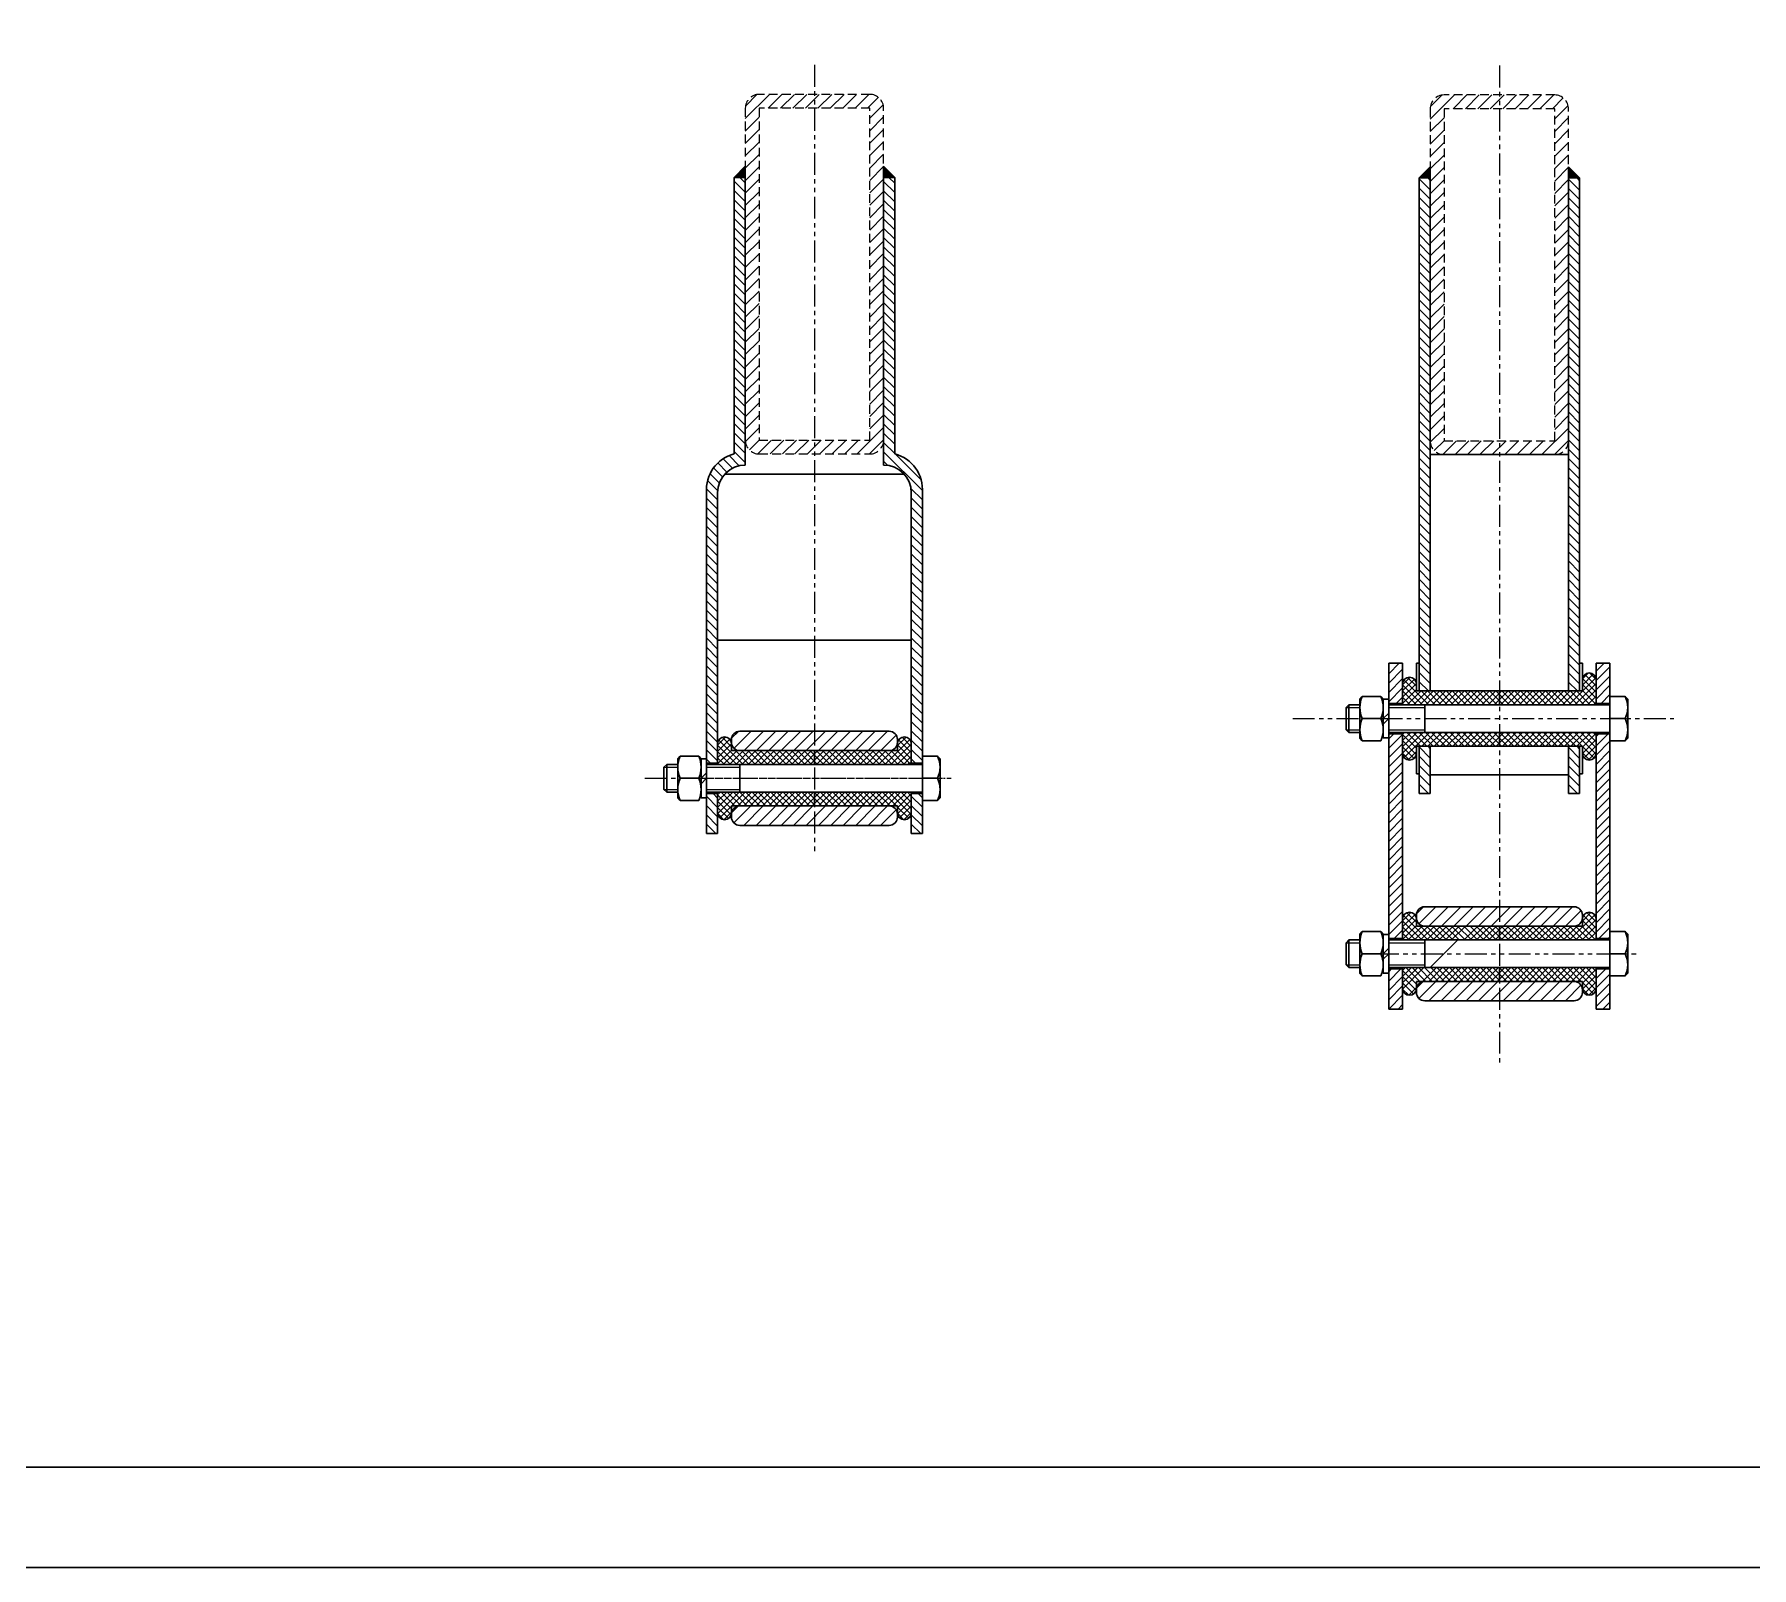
# Model space of a CAD drawing. Header units: millimetres. Extents: x -4667 to 8941, y -1665 to 5310.
# Drawn here: x 1874 to 2495, y 155 to 709 of the extents above; entities that cross this region are included whole.
import ezdxf

# ---------------------------------------------------------------- set-up
doc = ezdxf.new("R2010")
doc.units = ezdxf.units.MM
doc.linetypes.add('DASHED2', pattern=[9.524999999999999, 6.35, -3.175])
doc.linetypes.add('PHANTOM2', pattern=[31.750000000000004, 15.875, -3.175, 3.175, -3.175, 3.175, -3.175])
for name, color, linetype in [('双点划线、', 3, 'PHANTOM2'), ('细实线', 3, 'CONTINUOUS'), ('虚线', 4, 'DASHED2')]:
    doc.layers.add(name, color=color, linetype=linetype)
doc.layers.add('粗实线', color=2, linetype='CONTINUOUS', lineweight=30)
pattern_1 = [(135, (2181.225144226902, 419.9589824204858), (-1.683798022700466, -1.683798022700466), [])]

msp = doc.modelspace()

# ---------------------------------------------------------------- hatches: boundary and pattern name
at = {"layer": '粗实线', "ltscale": 0.5}
for points in [[(2127.225149775973, 657.2188763631414), (2131.225149775973, 657.2188763631414), (2131.225149775973, 661.2188763631414)], [(2127.225149775973, 657.2188763631414), (2131.225149775973, 657.2188763631414), (2131.225149775973, 661.2188763631414)], [(2181.225138677832, 661.2188763631415), (2181.225138677832, 657.2188763631414), (2185.225138677832, 657.2188763631414)], [(2374.828172408726, 656.9899326031059), (2378.828172408726, 656.9899326031059), (2378.828172408726, 660.9899326031059)], [(2428.828172408725, 660.989932603106), (2428.828172408725, 656.9899326031059), (2432.828172408725, 656.9899326031059)]]:
    msp.add_hatch(color=256, dxfattribs=at).paths.add_polyline_path(points)
at = {"layer": '细实线', "ltscale": 0.5}
h = msp.add_hatch(dxfattribs=at)
h.set_pattern_fill('ANSI31', color=256, scale=0.75, angle=90, style=0)
h.set_pattern_definition(pattern_1)
h.paths.add_polyline_path([(2117.225144226903, 543.2188797568396, -0.3677275726219913), (2127.225144226903, 557.2188797568405), (2127.225144226903, 657.2188708140706), (2127.225149775973, 657.2188763631414), (2131.225144226903, 657.2188763631412), (2131.225144226903, 553.21887975684, 0.4142135623730951), (2121.225144226903, 543.21887975684), (2121.225144226903, 445.4589824204858), (2117.225144226903, 445.4589824204858)])
h.paths.add_polyline_path([(2117.225144226903, 428.9589824204857), (2117.225144226903, 434.4589824204858), (2121.225144226903, 434.4589824204858), (2121.225144226903, 427.4589824204858), (2121.225144226903, 419.9589824204858), (2117.225144226903, 419.9589824204858)])
h = msp.add_hatch(dxfattribs=at)
h.set_pattern_fill('ANSI31', color=256, scale=0.75, angle=90, style=0)
h.set_pattern_definition(pattern_1)
h.paths.add_polyline_path([(2195.225144226903, 543.2188797568396, 0.3677275726219913), (2185.225144226903, 557.2188797568405), (2185.225144226903, 657.2188708140706), (2185.225138677832, 657.2188763631414), (2181.225144226903, 657.2188763631412), (2181.225144226902, 553.21887975684, -0.4142135623730951), (2191.225144226902, 543.21887975684), (2191.225144226903, 445.4589824204858), (2195.225144226903, 445.4589824204858)])
h.paths.add_polyline_path([(2195.225144226903, 428.9589824204857), (2195.225144226903, 434.4589824204858), (2191.225144226903, 434.4589824204858), (2191.225144226902, 427.4589824204858), (2191.225144226903, 419.9589824204858), (2195.225144226903, 419.9589824204858)])
h = msp.add_hatch(dxfattribs=at)
h.set_pattern_fill('ANSI31', color=256, scale=0.75, angle=90, style=0)
h.set_pattern_definition([(135, (2374.828172408725, 434.4508974737519), (-1.683798022700466, -1.683798022700466), [])])
h.paths.add_polyline_path([(2378.828172408724, 557.9899326031057), (2378.828172408725, 656.9899326031059), (2374.828172408725, 656.9899326031059), (2374.828172408725, 481.5346078170706), (2374.828172408725, 471.5346078170705), (2378.828172408724, 471.5346078170704)])
h.paths.add_polyline_path([(2428.828172408726, 471.5346078170705), (2432.828172408724, 471.5346078170705), (2432.828172408725, 481.5346078170706), (2432.828172408725, 656.9899326031059), (2428.828172408725, 656.9899326031059), (2428.828172408725, 557.9899326031059)])
h.paths.add_polyline_path([(2428.828172408724, 434.4508974737519), (2432.828172408725, 434.4508974737518), (2432.828172408725, 441.5346078170705), (2432.828172408725, 451.5346078170705), (2428.828172408725, 451.5346078170705)])
h.paths.add_polyline_path([(2378.828172408725, 451.5346078170706), (2374.828172408726, 451.5346078170706), (2374.828172408725, 441.5346078170705), (2374.828172408725, 434.4508974737519), (2378.828172408725, 434.4508974737519)])
h = msp.add_hatch(dxfattribs=at)
h.set_pattern_fill('ANSI31', color=256, scale=0.75, style=0)
h.set_pattern_definition([(45, (2363.828172408725, 356.5346078170705), (-1.683798022700466, 1.683798022700466), [])])
h.paths.add_polyline_path([(2443.828172408724, 456.0346078170705), (2438.828172408724, 456.0346078170705), (2438.828172408724, 449.0346078170705), (2438.828172408724, 382.0346078170705), (2443.828172408725, 382.0346078170705)])
h.paths.add_polyline_path([(2368.828172408725, 456.0346078170705), (2363.828172408726, 456.0346078170705), (2363.828172408725, 382.0346078170705), (2368.828172408725, 382.0346078170705)])
h.paths.add_polyline_path([(2368.828172408725, 371.0346078170705), (2363.828172408725, 371.0346078170705), (2363.828172408725, 356.5346078170705), (2368.828172408725, 356.5346078170705)])
h.paths.add_polyline_path([(2443.828172408725, 371.0346078170705), (2438.828172408724, 371.0346078170705), (2438.828172408724, 364.0346078170705), (2438.828172408724, 356.5346078170705), (2443.828172408725, 356.5346078170705)])
h.paths.add_polyline_path([(2443.828172408724, 481.5346078170705), (2438.828172408724, 481.5346078170705), (2438.828172408724, 467.0346078170705), (2443.828172408725, 467.0346078170705)])
h.paths.add_polyline_path([(2368.828172408725, 481.5346078170705), (2363.828172408725, 481.5346078170705), (2363.828172408725, 467.0346078170705), (2368.828172408725, 467.0346078170705)])
h = msp.add_hatch(dxfattribs=at)
h.set_pattern_fill('ANSI37', color=256, scale=0.5, angle=90, style=0)
h.set_pattern_definition([(135, (2368.828172408725, 361.5346078170701), (-1.122532015133644, -1.122532015133644), []), (225, (2368.828172408725, 361.5346078170701), (1.122532015133644, -1.122532015133644), [])])
h.paths.add_polyline_path([(2438.828172408724, 474.0346078170705), (2438.828172408724, 475.53460781707, 0.414213562373115), (2436.328172408724, 478.0346078170702, 0.4142135623730418), (2433.828172408724, 475.5346078170702), (2433.828172408724, 474.5346078170705), (2433.828172408724, 471.5346078170706), (2403.828172408725, 471.5346078170705), (2403.828172408725, 466.5346078170705), (2438.828172408725, 466.5346078170706)])
h.paths.add_polyline_path([(2438.828172408724, 456.5346078170705), (2403.828172408725, 456.5346078170705), (2403.828172408725, 451.5346078170705), (2433.828172408725, 451.5346078170705), (2433.828172408724, 449.0346078170704, 0.4142135623730951), (2436.328172408724, 446.5346078170704, 0.4142135623730751), (2438.828172408724, 449.0346078170703)])
h.paths.add_polyline_path([(2403.828172408724, 456.5346078170705), (2368.828172408725, 456.5346078170705), (2368.828172408725, 449.0346078170705, 0.4142135623731483), (2371.328172408726, 446.5346078170705, 0.4142135623730817), (2373.828172408726, 449.0346078170704), (2373.828172408725, 451.5346078170705), (2403.828172408725, 451.5346078170705)])
h.paths.add_polyline_path([(2403.828172408725, 471.5346078170705), (2373.828172408725, 471.5346078170705), (2373.828172408726, 474.0346078170707, 0.4142135623730951), (2371.328172408726, 476.5346078170707, 0.4142135623731483), (2368.828172408725, 474.0346078170707), (2368.828172408725, 466.5346078170705), (2403.828172408725, 466.5346078170705)])
h.paths.add_polyline_path([(2403.828172408725, 386.5346078170705), (2373.828172408725, 386.5346078170705), (2373.828172408726, 389.0346078170707, 0.4142135623730951), (2371.328172408726, 391.5346078170707, 0.4142135623731483), (2368.828172408725, 389.0346078170707), (2368.828172408725, 381.5346078170705), (2403.828172408725, 381.5346078170705)])
h.paths.add_polyline_path([(2438.828172408724, 389.0346078170705, 0.4142135623730951), (2436.328172408724, 391.5346078170705, 0.4142135623730817), (2433.828172408724, 389.0346078170707), (2433.828172408725, 386.5346078170705), (2403.828172408725, 386.5346078170705), (2403.828172408725, 381.5346078170705), (2438.828172408724, 381.5346078170705)])
h.paths.add_polyline_path([(2438.828172408724, 371.5346078170705), (2403.828172408725, 371.5346078170705), (2403.828172408725, 366.5346078170706), (2433.828172408724, 366.5346078170705), (2433.828172408724, 364.0346078170704, 0.4142135623730951), (2436.328172408724, 361.5346078170704, 0.4142135623730751), (2438.828172408724, 364.0346078170703)])
h.paths.add_polyline_path([(2403.828172408725, 371.5346078170705), (2368.828172408725, 371.5346078170705), (2368.828172408725, 364.0346078170705, 0.4142135623731483), (2371.328172408726, 361.5346078170705, 0.4142135623730817), (2373.828172408726, 364.0346078170704), (2373.828172408725, 366.5346078170707), (2403.828172408725, 366.5346078170707)])
h = msp.add_hatch(dxfattribs=at)
h.set_pattern_fill('ANSI37', color=256, scale=0.5, angle=90, style=0)
h.set_pattern_definition([(135, (2121.225144226903, 424.9589824204857), (-1.122532015133644, -1.122532015133644), []), (225, (2121.225144226903, 424.9589824204857), (1.122532015133644, -1.122532015133644), [])])
h.paths.add_polyline_path([(2156.225144226903, 449.9589824204858), (2156.225144226903, 444.9589824204858), (2191.225144226902, 444.9589824204858), (2191.225144226902, 452.4589824204858, 0.4142135623730951), (2188.725144226902, 454.9589824204858, 0.4142135623730817), (2186.225144226902, 452.4589824204859), (2186.225144226902, 449.9589824204858)])
h.paths.add_polyline_path([(2126.225144226903, 449.9589824204858), (2126.225144226903, 452.4589824204859, 0.4142135623730951), (2123.725144226903, 454.9589824204859, 0.4142135623731483), (2121.225144226903, 452.4589824204859), (2121.225144226903, 444.9589824204858), (2156.225144226903, 444.9589824204858), (2156.225144226903, 449.9589824204858)])
h.paths.add_polyline_path([(2121.225144226903, 434.9589824204858), (2121.225144226903, 427.4589824204858, 0.4142135623730951), (2123.725144226903, 424.9589824204858, 0.4142135623730817), (2126.225144226903, 427.4589824204857), (2126.225144226903, 429.9589824204858), (2156.225144226903, 429.9589824204858), (2156.225144226903, 434.9589824204858)])
h.paths.add_polyline_path([(2156.225144226903, 434.9589824204858), (2156.225144226903, 429.9589824204858), (2186.225144226903, 429.9589824204858), (2186.225144226902, 427.4589824204857, 0.4142135623730951), (2188.725144226902, 424.9589824204857, 0.4142135623730618), (2191.225144226902, 427.4589824204854), (2191.225144226903, 434.9589824204858)])
h = msp.add_hatch(dxfattribs=at)
h.set_pattern_fill('ANSI31', color=256, style=0)
h.set_pattern_definition([(45, (2126.225144226903, 422.9589824204858), (-2.245064030267288, 2.245064030267288), [])])
h.paths.add_polyline_path([(2156.225144226903, 449.9589824204858), (2156.225144226903, 456.9589824204858), (2129.225144226903, 456.9589824204857, 0.4142135623730951), (2126.225144226903, 453.9589824204857), (2126.225144226903, 452.9589824204858, 0.4142135623730951), (2129.225144226903, 449.9589824204858)])
h.paths.add_polyline_path([(2183.225144226903, 449.9589824204858, 0.4142135623730061), (2186.225144226903, 452.9589824204858), (2186.225144226903, 453.9589824204855, 0.4142135623730284), (2183.225144226903, 456.9589824204858), (2156.225144226903, 456.9589824204857), (2156.225144226903, 449.9589824204857)])
h.paths.add_polyline_path([(2156.225144226903, 429.958982420486), (2156.225144226903, 422.9589824204859), (2183.225144226903, 422.9589824204859, 0.4142135623731172), (2186.225144226903, 425.9589824204861), (2186.225144226903, 426.9589824204859, 0.414213562373084), (2183.225144226903, 429.9589824204858)])
h.paths.add_polyline_path([(2156.225144226903, 422.9589824204858), (2156.225144226903, 429.9589824204858), (2129.225144226903, 429.9589824204859, 0.4142135623730951), (2126.225144226903, 426.9589824204859), (2126.225144226903, 425.9589824204861, 0.4142135623731173), (2129.225144226903, 422.9589824204859)])
h = msp.add_hatch(dxfattribs=at)
h.set_pattern_fill('ANSI31', color=256, style=0)
h.set_pattern_definition([(45, (2373.828172408725, 359.5346078170707), (-2.245064030267288, 2.245064030267288), [])])
h.paths.add_polyline_path([(2403.828172408724, 393.5346078170704), (2376.828172408725, 393.5346078170704, 0.4142135623731042), (2373.828172408725, 390.5346078170703), (2373.828172408725, 389.5346078170705, 0.4142135623730951), (2376.828172408725, 386.5346078170705), (2403.828172408724, 386.5346078170704)])
h.paths.add_polyline_path([(2433.828172408724, 389.5346078170705), (2433.828172408724, 390.5346078170703, 0.4142135623730264), (2430.828172408725, 393.5346078170705), (2403.828172408725, 393.5346078170707), (2403.828172408725, 386.5346078170705), (2430.828172408725, 386.5346078170705, 0.4142135623730083)])
h.paths.add_polyline_path([(2433.828172408725, 362.5346078170709), (2433.828172408724, 363.5346078170707, 0.4142135623730862), (2430.828172408724, 366.5346078170705), (2403.828172408724, 366.5346078170705), (2403.828172408724, 359.5346078170708), (2430.828172408725, 359.5346078170707, 0.414213562373114)])
h.paths.add_polyline_path([(2403.828172408723, 366.5346078170707), (2376.828172408725, 366.5346078170707, 0.4142135623730862), (2373.828172408725, 363.5346078170708), (2373.828172408725, 362.5346078170709, 0.4142135623731145), (2376.828172408725, 359.5346078170707), (2403.828172408725, 359.5346078170708)])
at = {"layer": '虚线', "ltscale": 0.5}
h = msp.add_hatch(dxfattribs=at)
h.set_pattern_fill('ANSI31', color=256, style=0)
h.set_pattern_definition([(45, (2131.225144226903, 557.2188797568404), (-2.245064030267288, 2.245064030267288), [])])
h.paths.add_polyline_path([(2176.225144226903, 562.2188797568402), (2156.225144226903, 562.2188797568402), (2156.225144226903, 557.2188797568404), (2176.225144226903, 557.2188797568405, 0.4142135623730685), (2181.225144226902, 562.2188797568405), (2181.225144226903, 657.2188797568404), (2181.225144226903, 682.2188797568404, 0.4142135623730951), (2176.225144226903, 687.2188797568404), (2156.225144226903, 687.2188797568404), (2156.225144226902, 682.2188797568402), (2176.225144226903, 682.2188797568405)])
h.paths.add_polyline_path([(2136.225144226903, 682.2188797568404), (2156.225144226903, 682.2188797568404), (2156.225144226903, 687.2188797568404), (2136.225144226903, 687.2188797568404, 0.4142135623730951), (2131.225144226903, 682.2188797568404), (2131.225144226903, 562.2188797568402, 0.4142135623731017), (2136.225144226903, 557.2188797568401), (2156.225144226903, 557.2188797568404), (2156.225144226902, 562.2188797568402), (2136.225144226902, 562.2188797568404)])
h = msp.add_hatch(dxfattribs=at)
h.set_pattern_fill('ANSI31', color=256, style=0)
h.set_pattern_definition([(45, (2378.828172408725, 556.9899326031057), (-2.245064030267288, 2.245064030267288), [])])
h.paths.add_polyline_path([(2423.828172408725, 561.9899326031058), (2403.828172408725, 561.9899326031058), (2403.828172408725, 556.9899326031057), (2423.828172408725, 556.9899326031059, 0.4142135623731218), (2428.828172408725, 561.9899326031059), (2428.828172408725, 656.9899326031059), (2428.828172408725, 681.9899326031059, 0.4142135623730951), (2423.828172408725, 686.9899326031059), (2403.828172408725, 686.9899326031058), (2403.828172408725, 681.9899326031059), (2423.828172408725, 681.9899326031059)])
h.paths.add_polyline_path([(2383.828172408725, 681.9899326031059), (2403.828172408725, 681.9899326031059), (2403.828172408725, 686.9899326031058), (2383.828172408725, 686.9899326031059, 0.4142135623730951), (2378.828172408725, 681.9899326031059), (2378.828172408725, 561.9899326031058, 0.4142135623731017), (2383.828172408725, 556.9899326031057), (2403.828172408725, 556.9899326031058), (2403.828172408725, 561.9899326031058), (2383.828172408725, 561.9899326031058)])

# ---------------------------------------------------------------- linework, layer by layer
at = {"layer": '双点划线、', "ltscale": 0.5}
for p, q in [((2156.225144226903, 697.8431772423967), (2156.225144226903, 413.677578741559)), ((2403.828172408725, 697.6142300886622), (2403.828172408725, 337.247997592639)), ((2329.109296715291, 461.5346078170705), (2466.909467726055, 461.5346078170705)), ((2094.918767910101, 439.9589824204858), (2203.49219686029, 439.9589824204858)), ((2111.980061055378, 439.9589824204858), (2207.124966523008, 439.9589824204858)), ((2359.5830892372, 376.5346078170705), (2454.72799470483, 376.5346078170705))]:
    msp.add_line(p, q, dxfattribs=at)
at = {"layer": '粗实线', "ltscale": 0.5}
for p, q in [((2131.225149775973, 661.2188763631414), (2127.225149775973, 657.2188763631414)), ((2131.225149775973, 661.2188763631414), (2127.225149775973, 657.2188763631414)), ((2131.225149775973, 657.2188763631414), (2131.225149775973, 661.2188763631414)), ((2131.225149775973, 657.2188763631414), (2131.225149775973, 661.2188763631414)), ((2181.225138677832, 657.2188763631414), (2181.225138677832, 661.2188763631414)), ((2181.225138677832, 661.2188763631414), (2185.225138677832, 657.2188763631414)), ((2378.828172408726, 660.9899326031059), (2374.828172408726, 656.9899326031059)), ((2378.828172408726, 656.9899326031059), (2378.828172408726, 660.9899326031059)), ((2428.828172408725, 656.9899326031059), (2428.828172408725, 660.9899326031059)), ((2428.828172408725, 660.9899326031059), (2432.828172408725, 656.9899326031059)), ((2127.225144226903, 657.2188797568404), (2131.225144226903, 657.2188797568404)), ((2127.225144226903, 657.2188797568404), (2127.225144226903, 557.2188797568405)), ((2127.225144226903, 657.2188797568404), (2131.225144226903, 657.2188797568404)), ((2127.225144226903, 657.2188797568404), (2127.225144226903, 557.2188797568405)), ((2127.225149775973, 657.2188763631414), (2131.225149775973, 657.2188763631414)), ((2127.225149775973, 657.2188763631414), (2131.225149775973, 657.2188763631414)), ((2131.225144226903, 657.2188797568404), (2131.225144226903, 553.21887975684)), ((2131.225144226903, 657.2188797568404), (2131.225144226903, 553.21887975684)), ((2185.225138677832, 657.2188763631414), (2181.225138677832, 657.2188763631414)), ((2185.225144226903, 657.2188797568404), (2181.225144226903, 657.2188797568404)), ((2181.225144226903, 657.2188797568404), (2181.225144226902, 553.21887975684)), ((2185.225144226903, 657.2188797568404), (2185.225144226903, 557.2188797568405)), ((2374.828172408725, 656.9899326031059), (2374.828172408725, 481.5346078170706)), ((2374.828172408725, 656.9899326031059), (2378.828172408725, 656.9899326031059)), ((2374.828172408726, 656.9899326031059), (2378.828172408726, 656.9899326031059)), ((2378.828172408725, 656.9899326031059), (2378.828172408724, 557.9899326031057)), ((2432.828172408725, 656.9899326031059), (2428.828172408725, 656.9899326031059)), ((2428.828172408725, 656.9899326031059), (2428.828172408725, 557.9899326031059)), ((2432.828172408725, 656.9899326031059), (2432.828172408725, 481.5346078170706)), ((2378.828172408724, 557.9899326031057), (2378.828172408725, 471.5346078170705)), ((2378.828172408724, 556.9899326031058), (2428.828172408725, 556.9899326031058)), ((2428.828172408725, 557.9899326031059), (2428.828172408725, 471.5346078170705)), ((2123.837924446531, 549.9589824204858), (2188.612364007274, 549.9589824204858)), ((2117.225144226903, 543.2188797568396), (2117.225144226903, 450.9589824204859)), ((2117.225144226903, 543.2188797568396), (2117.225144226903, 428.9589824204857)), ((2121.225144226903, 444.9589824204858), (2121.225144226903, 543.21887975684)), ((2121.225144226903, 444.9589824204858), (2121.225144226903, 543.21887975684)), ((2191.225144226903, 444.9589824204858), (2191.225144226902, 543.21887975684)), ((2195.225144226903, 543.2188797568396), (2195.225144226903, 428.9589824204857)), ((2121.225144226903, 489.9589824204858), (2191.225144226903, 489.9589824204858)), ((2368.828172408725, 481.5346078170705), (2363.828172408725, 481.5346078170705)), ((2363.828172408725, 481.5346078170705), (2363.828172408725, 356.5346078170705)), ((2368.828172408725, 466.5346078170705), (2368.828172408725, 481.5346078170705)), ((2373.828172408725, 481.5346078170705), (2373.828172408725, 481.5346078170707)), ((2373.828172408725, 481.5346078170705), (2373.828172408725, 471.5346078170705)), ((2373.828172408725, 481.5346078170705), (2374.828172408725, 481.5346078170706)), ((2374.828172408725, 481.5346078170706), (2374.828172408725, 471.5346078170706)), ((2432.828172408725, 481.5346078170706), (2432.828172408724, 471.5346078170706)), ((2433.828172408725, 481.5346078170705), (2432.828172408725, 481.5346078170706)), ((2433.828172408725, 481.5346078170705), (2433.828172408724, 481.5346078170707)), ((2433.828172408725, 481.5346078170705), (2433.828172408724, 471.5346078170705)), ((2438.828172408724, 481.5346078170705), (2443.828172408724, 481.5346078170705)), ((2438.828172408724, 466.5346078170705), (2438.828172408724, 481.5346078170705)), ((2443.828172408724, 481.5346078170705), (2443.828172408724, 356.5346078170705)), ((2371.328172408726, 476.5346078170707), (2371.328172408726, 476.5346078170705)), ((2373.828172408725, 475.5346078170703), (2373.828172408725, 474.5346078170705)), ((2373.828172408725, 471.5346078170705), (2373.828172408726, 474.0346078170707)), ((2433.828172408725, 475.5346078170699), (2433.828172408724, 478.03460781707)), ((2433.828172408725, 475.5346078170704), (2433.828172408725, 474.5346078170702)), ((2433.828172408724, 475.5346078170703), (2433.828172408724, 474.5346078170705)), ((2436.328172408724, 476.5346078170707), (2436.328172408724, 476.5346078170705)), ((2438.828172408724, 474.0346078170705), (2438.828172408724, 466.5346078170705)), ((2354.228172408725, 469.5346078170705), (2353.428172408725, 468.6140059277659)), ((2353.428172408725, 454.4552097063747), (2353.428172408725, 468.6140059277668)), ((2361.028172408725, 469.5346078170705), (2354.228172408725, 469.5346078170705)), ((2361.028172408725, 469.5346078170705), (2361.828172408725, 468.6140059277659)), ((2361.828172408725, 454.5346078170705), (2361.828172408725, 468.6140059277668)), ((2361.828172408725, 455.5346078170705), (2361.828172408725, 467.5346078170705)), ((2363.828172408725, 467.0346078170705), (2368.828172408725, 467.0346078170705)), ((2443.828172408724, 466.5346078170705), (2363.828172408725, 466.5346078170705)), ((2433.828172408725, 471.5346078170705), (2373.828172408725, 471.5346078170705)), ((2403.828172408725, 471.5346078170705), (2403.828172408725, 466.5346078170705)), ((2443.828172408724, 467.0346078170705), (2438.828172408724, 467.0346078170705)), ((2354.228172408725, 461.5346078170705), (2361.028172408725, 461.5346078170705)), ((2361.828172408725, 461.5346078170705), (2363.828172408725, 463.534607817071)), ((2361.828172408725, 459.5346078170705), (2363.828172408725, 461.5346078170705)), ((2123.725144226903, 454.9589824204859), (2123.725144226903, 454.9589824204858)), ((2126.225144226903, 453.9589824204855), (2126.225144226903, 452.9589824204858)), ((2129.225144226903, 456.9589824204857), (2183.225144226903, 456.9589824204858)), ((2186.225144226903, 453.9589824204857), (2186.225144226903, 452.9589824204854)), ((2186.225144226903, 453.9589824204855), (2186.225144226903, 452.9589824204858)), ((2188.725144226902, 454.9589824204859), (2188.725144226902, 454.9589824204858)), ((2354.228172408725, 453.534607817071), (2353.428172408725, 454.4552097063756)), ((2361.028172408725, 453.5346078170705), (2354.228172408725, 453.5346078170705)), ((2443.828172408724, 456.5346078170705), (2363.828172408725, 456.5346078170705)), ((2363.828172408725, 456.0346078170705), (2368.828172408725, 456.0346078170705)), ((2368.828172408725, 381.5346078170705), (2368.828172408725, 456.5346078170705)), ((2403.828172408725, 456.5346078170705), (2403.828172408725, 451.5346078170705)), ((2438.828172408724, 381.5346078170705), (2438.828172408724, 456.5346078170705)), ((2438.828172408724, 449.0346078170705), (2438.828172408724, 456.5346078170705)), ((2443.828172408724, 456.0346078170705), (2438.828172408724, 456.0346078170705)), ((2107.625144226903, 447.9589824204858), (2106.825144226903, 447.0383805311811)), ((2106.825144226903, 432.8795843097899), (2106.825144226903, 447.038380531182)), ((2114.425144226903, 447.9589824204858), (2107.625144226903, 447.9589824204858)), ((2114.425144226903, 447.9589824204858), (2115.225144226903, 447.0383805311811)), ((2115.225144226903, 432.9589824204858), (2115.225144226903, 447.038380531182)), ((2121.225144226903, 452.4589824204858), (2121.225144226903, 444.9589824204858)), ((2126.225144226903, 449.9589824204858), (2126.225144226903, 452.4589824204859)), ((2186.225144226903, 449.9589824204858), (2126.225144226903, 449.9589824204858)), ((2156.225144226903, 449.9589824204858), (2156.225144226903, 444.9589824204858)), ((2186.225144226903, 449.9589824204858), (2186.225144226902, 452.4589824204859)), ((2373.828172408725, 451.5346078170705), (2373.828172408725, 441.5346078170705)), ((2373.828172408725, 451.5346078170705), (2433.828172408725, 451.5346078170705)), ((2373.828172408725, 451.5346078170705), (2373.828172408726, 449.0346078170704)), ((2373.828172408725, 448.5346078170708), (2373.828172408725, 447.5346078170709)), ((2374.828172408725, 451.5346078170705), (2374.828172408725, 441.5346078170705)), ((2378.828172408725, 451.5346078170707), (2378.828172408725, 434.4508974737519)), ((2428.828172408725, 451.5346078170705), (2428.828172408725, 434.4508974737519)), ((2432.828172408725, 451.5346078170705), (2432.828172408725, 441.5346078170705)), ((2433.828172408725, 451.5346078170705), (2433.828172408725, 449.0346078170704)), ((2433.828172408724, 451.5346078170705), (2433.828172408724, 449.0346078170704)), ((2433.828172408725, 449.0346078170704), (2433.828172408725, 441.5346078170705)), ((2115.225144226903, 433.9589824204858), (2115.225144226903, 445.9589824204858)), ((2115.225144226903, 439.9589824204858), (2117.225144226903, 441.9589824204862)), ((2117.225144226903, 445.4589824204858), (2121.225144226903, 445.4589824204858)), ((2195.225144226903, 444.9589824204858), (2117.225144226903, 444.9589824204858)), ((2195.225144226903, 445.4589824204858), (2190.150787308954, 445.4589824204858)), ((2373.828172408725, 441.5346078170705), (2373.828172408725, 441.5346078170705)), ((2373.828172408725, 441.5346078170705), (2374.828172408725, 441.5346078170705)), ((2374.828172408725, 441.5346078170705), (2374.828172408725, 434.4508974737519)), ((2428.828172408725, 441.2208974737518), (2378.828172408725, 441.2208974737518)), ((2432.828172408725, 441.5346078170705), (2432.828172408725, 434.4508974737519)), ((2432.828172408725, 441.5346078170705), (2433.828172408725, 441.5346078170705)), ((2433.828172408725, 441.5346078170705), (2433.828172408725, 441.5346078170705)), ((2107.625144226903, 439.9589824204858), (2114.425144226903, 439.9589824204858)), ((2115.225144226903, 437.9589824204858), (2117.225144226903, 439.9589824204858)), ((2195.225144226903, 434.9589824204858), (2117.225144226903, 434.9589824204858)), ((2121.225144226903, 419.9589824204858), (2121.225144226903, 434.9589824204858)), ((2156.225144226903, 434.9589824204858), (2156.225144226903, 429.9589824204858)), ((2191.225144226903, 419.9589824204858), (2191.225144226903, 434.9589824204858)), ((2191.225144226902, 427.4589824204858), (2191.225144226903, 434.9589824204858)), ((2107.625144226903, 431.9589824204862), (2106.825144226903, 432.8795843097909)), ((2114.425144226903, 431.9589824204858), (2107.625144226903, 431.9589824204858)), ((2117.225144226903, 434.4589824204858), (2121.225144226903, 434.4589824204858)), ((2117.225144226903, 428.9589824204857), (2117.225144226903, 419.9589824204858)), ((2126.225144226903, 429.9589824204859), (2186.225144226903, 429.9589824204858)), ((2126.225144226903, 429.9589824204858), (2126.225144226903, 427.4589824204857)), ((2186.225144226903, 429.9589824204858), (2186.225144226903, 427.4589824204857)), ((2186.225144226903, 429.9589824204858), (2186.225144226902, 427.4589824204857)), ((2195.225144226903, 434.4589824204858), (2191.225144226903, 434.4589824204858)), ((2195.225144226903, 428.9589824204857), (2195.225144226903, 419.9589824204858)), ((2374.828172408725, 434.4508974737519), (2378.828172408725, 434.4508974737519)), ((2432.828172408725, 434.4508974737519), (2428.828172408725, 434.4508974737519)), ((2126.225144226903, 426.958982420486), (2126.225144226903, 425.9589824204861)), ((2183.225144226903, 422.9589824204859), (2129.225144226903, 422.9589824204859)), ((2186.225144226903, 426.9589824204859), (2186.225144226903, 425.9589824204861)), ((2117.225144226903, 419.9589824204858), (2121.225144226903, 419.9589824204858)), ((2191.225144226903, 419.9589824204858), (2195.225144226903, 419.9589824204858)), ((2371.328172408726, 391.5346078170707), (2371.328172408726, 391.5346078170705)), ((2376.828172408725, 393.5346078170704), (2430.828172408725, 393.5346078170705)), ((2436.328172408724, 391.5346078170707), (2436.328172408724, 391.5346078170705)), ((2373.828172408725, 390.5346078170703), (2373.828172408725, 389.5346078170705)), ((2373.828172408725, 386.5346078170705), (2373.828172408726, 389.0346078170707)), ((2433.828172408725, 386.5346078170705), (2373.828172408725, 386.5346078170705)), ((2403.828172408725, 386.5346078170705), (2403.828172408725, 381.5346078170705)), ((2433.828172408725, 390.5346078170704), (2433.828172408725, 389.5346078170702)), ((2433.828172408724, 390.5346078170703), (2433.828172408724, 389.5346078170705)), ((2433.828172408724, 386.5346078170705), (2433.828172408724, 389.0346078170707)), ((2438.828172408724, 389.0346078170705), (2438.828172408724, 381.5346078170705)), ((2354.228172408725, 384.5346078170705), (2353.428172408725, 383.6140059277659)), ((2353.428172408725, 369.4552097063747), (2353.428172408725, 383.6140059277668)), ((2361.028172408725, 384.5346078170705), (2354.228172408725, 384.5346078170705)), ((2361.028172408725, 384.5346078170705), (2361.828172408725, 383.6140059277659)), ((2361.828172408725, 369.5346078170705), (2361.828172408725, 383.6140059277668)), ((2361.828172408725, 370.5346078170705), (2361.828172408725, 382.5346078170705)), ((2363.828172408725, 382.0346078170705), (2368.828172408725, 382.0346078170705)), ((2443.828172408724, 381.5346078170705), (2363.828172408725, 381.5346078170705)), ((2443.828172408724, 382.0346078170705), (2438.828172408724, 382.0346078170705)), ((2354.228172408725, 376.5346078170705), (2361.028172408725, 376.5346078170705)), ((2361.828172408725, 376.5346078170705), (2363.828172408725, 378.534607817071)), ((2361.828172408725, 374.5346078170705), (2363.828172408725, 376.5346078170705)), ((2354.228172408725, 368.534607817071), (2353.428172408725, 369.4552097063756)), ((2361.028172408725, 368.5346078170705), (2354.228172408725, 368.5346078170705)), ((2443.828172408724, 371.5346078170705), (2363.828172408725, 371.5346078170705)), ((2363.828172408725, 371.0346078170705), (2368.828172408725, 371.0346078170705)), ((2368.828172408725, 356.5346078170705), (2368.828172408725, 371.5346078170705)), ((2373.828172408725, 366.5346078170707), (2433.828172408725, 366.5346078170705)), ((2373.828172408725, 366.5346078170705), (2373.828172408726, 364.0346078170704)), ((2403.828172408725, 371.5346078170705), (2403.828172408725, 366.5346078170705)), ((2433.828172408725, 366.5346078170705), (2433.828172408725, 364.0346078170704)), ((2433.828172408724, 366.5346078170705), (2433.828172408724, 364.0346078170704)), ((2438.828172408724, 356.5346078170705), (2438.828172408724, 371.5346078170705)), ((2438.828172408724, 364.0346078170705), (2438.828172408724, 371.5346078170705)), ((2443.828172408724, 371.0346078170705), (2438.828172408724, 371.0346078170705)), ((2373.828172408725, 363.5346078170708), (2373.828172408725, 362.5346078170709)), ((2433.828172408724, 363.5346078170707), (2433.828172408725, 362.5346078170709)), ((2363.828172408725, 356.5346078170705), (2368.828172408725, 356.5346078170705)), ((2430.828172408725, 359.5346078170707), (2376.828172408725, 359.5346078170707)), ((2438.828172408724, 356.5346078170705), (2443.828172408724, 356.5346078170705))]:
    msp.add_line(p, q, dxfattribs=at)
at = {"layer": '粗实线'}
for p, q in [((2348.428172408725, 465.5346078170705), (2349.428172408725, 466.5346078170705)), ((2353.476360973039, 466.5346078170705), (2349.428172408725, 466.5346078170705)), ((2349.428172408725, 456.5346078170705), (2349.428172408725, 466.5346078170705)), ((2363.828172408725, 468.5346078170705), (2361.828172408725, 468.5346078170705)), ((2376.828172408725, 456.5346078170705), (2376.828172408725, 466.5346078170705)), ((2449.288172408724, 469.5346078170705), (2443.828172408725, 469.5346078170705)), ((2450.228172408725, 468.5946078170705), (2449.288172408724, 469.5346078170705)), ((2450.228172408725, 454.4746078170706), (2450.228172408725, 468.5946078170705)), ((2348.428172408725, 457.5346078170705), (2348.428172408725, 465.5346078170705)), ((2443.828172408724, 461.5346078170705), (2449.28448143205, 461.5346078170705)), ((2349.428172408725, 456.5346078170705), (2348.428172408725, 457.5346078170705)), ((2353.476360973039, 456.5346078170705), (2349.428172408725, 456.5346078170705)), ((2363.828172408725, 454.5346078170705), (2361.828172408725, 454.5346078170705)), ((2449.288172408724, 453.5346078170705), (2443.828172408725, 453.5346078170705)), ((2449.288172408724, 453.5346078170705), (2450.228172408725, 454.4746078170706)), ((2200.685144226903, 447.9589824204858), (2195.225144226903, 447.9589824204858)), ((2201.625144226903, 447.0189824204857), (2200.685144226903, 447.9589824204858)), ((2201.625144226903, 432.8989824204858), (2201.625144226903, 447.0189824204857)), ((2101.825144226903, 443.9589824204858), (2102.825144226903, 444.9589824204858)), ((2101.825144226903, 435.9589824204858), (2101.825144226903, 443.9589824204858)), ((2106.873332791218, 444.9589824204858), (2102.825144226903, 444.9589824204858)), ((2102.825144226903, 434.9589824204858), (2102.825144226903, 444.9589824204858)), ((2117.225144226903, 446.9589824204858), (2115.225144226903, 446.9589824204858)), ((2129.225144226903, 434.9589824204858), (2129.225144226903, 444.9589824204858)), ((2102.825144226903, 434.9589824204858), (2101.825144226903, 435.9589824204858)), ((2106.873332791218, 434.9589824204858), (2102.825144226903, 434.9589824204858)), ((2195.225144226903, 439.9589824204858), (2200.681453250229, 439.9589824204858)), ((2117.225144226903, 432.9589824204858), (2115.225144226903, 432.9589824204858)), ((2200.685144226903, 431.9589824204858), (2195.225144226903, 431.9589824204858)), ((2200.685144226903, 431.9589824204858), (2201.625144226903, 432.8989824204858)), ((2348.428172408725, 380.5346078170705), (2349.428172408725, 381.5346078170705)), ((2348.428172408725, 372.5346078170705), (2348.428172408725, 380.5346078170705)), ((2353.476360973039, 381.5346078170705), (2349.428172408725, 381.5346078170705)), ((2349.428172408725, 371.5346078170705), (2349.428172408725, 381.5346078170705)), ((2363.828172408725, 383.5346078170705), (2361.828172408725, 383.5346078170705)), ((2376.828172408725, 371.5346078170705), (2376.828172408725, 381.5346078170705)), ((2449.288172408724, 384.5346078170705), (2443.828172408725, 384.5346078170705)), ((2450.228172408725, 383.5946078170705), (2449.288172408724, 384.5346078170705)), ((2450.228172408725, 369.4746078170706), (2450.228172408725, 383.5946078170705)), ((2349.428172408725, 371.5346078170705), (2348.428172408725, 372.5346078170705)), ((2443.828172408724, 376.5346078170705), (2449.28448143205, 376.5346078170705)), ((2353.476360973039, 371.5346078170705), (2349.428172408725, 371.5346078170705)), ((2363.828172408725, 369.5346078170705), (2361.828172408725, 369.5346078170705)), ((2449.288172408724, 368.5346078170705), (2443.828172408725, 368.5346078170705)), ((2449.288172408724, 368.5346078170705), (2450.228172408725, 369.4746078170706))]:
    msp.add_line(p, q, dxfattribs=at)
at = {"layer": '粗实线', "ltscale": 0.5}
for points in [[(1696.477758624678, 1261.381156570696), (3716.440657733972, 1261.381156570696), (3716.440657733972, 154.6080771388979), (1696.477758624678, 154.6080771388979)], [(1746.222316560055, 1231.958096200407), (3654.346891802816, 1231.958096200407), (3654.346891802816, 190.8875901356078), (1746.222316560055, 190.8875901356078)]]:
    msp.add_lwpolyline(points, close=True, dxfattribs=at)
for centre, radius, start, end in [((2130.456013322701, 544.3396875455554), 13.27825693114185, 104.0825887659357, 184.8420556501086), ((2130.456013322701, 544.3396875455554), 13.27825693114185, 104.0825887659357, 184.8420556501086), ((2131.225144226903, 543.21887975684), 10, 90, 180), ((2131.225144226903, 543.21887975684), 10, 90, 180), ((2181.225144226902, 543.21887975684), 10, 0, 90), ((2181.994275131104, 544.3396875455554), 13.27825693114185, 355.1579443498936, 75.91741123406365), ((2371.328172408726, 474.0346078170705), 2.5, 90, 180), ((2371.328172408726, 474.0346078170707), 2.5, 0, 90), ((2436.328172408724, 475.5346078170703), 2.5, 90, 180), ((2436.328172408724, 475.5346078170702), 2.5, 0, 90), ((2363.828172408725, 465.5346078170705), 10.4, 157.3801350519683, 202.6198649480317), ((2351.428172408725, 465.5346078170705), 10.4, 337.3801350519684, 22.61986494803169), ((2363.828172408725, 457.5346078170705), 10.4, 157.3801350519683, 202.6198649480317), ((2351.428172408725, 457.5346078170705), 10.4, 337.3801350519684, 22.61986494803169), ((2123.725144226903, 452.4589824204858), 2.5, 90, 180), ((2123.725144226903, 452.4589824204859), 2.5, 0, 90), ((2129.225144226903, 453.9589824204857), 3, 90, 180), ((2183.225144226903, 453.9589824204858), 3, 0, 90), ((2188.725144226902, 452.4589824204859), 2.5, 90, 180), ((2188.725144226902, 452.4589824204858), 2.5, 0, 90), ((2117.225144226903, 443.9589824204858), 10.4, 157.3801350519656, 202.6198649480344), ((2104.825144226903, 443.9589824204858), 10.4, 337.3801350519656, 22.61986494803438), ((2129.225144226903, 452.9589824204858), 3, 180, 270), ((2183.225144226903, 452.9589824204858), 3, 270, 359.9999999999935), ((2371.328172408726, 449.0346078170705), 2.5, 180, 270), ((2371.328172408726, 449.0346078170704), 2.5, 270, 0), ((2436.328172408724, 449.0346078170704), 2.5, 180, 270), ((2436.328172408724, 449.0346078170705), 2.5, 270, 0), ((2117.225144226903, 435.9589824204858), 10.4, 157.3801350519656, 202.6198649480344), ((2104.825144226903, 435.9589824204858), 10.4, 337.3801350519656, 22.61986494803438), ((2129.225144226903, 426.9589824204859), 3, 90, 180), ((2183.225144226903, 426.9589824204858), 3, 0, 90), ((2123.725144226903, 427.4589824204858), 2.5, 180, 270), ((2123.725144226903, 427.4589824204857), 2.5, 270, 0), ((2129.225144226903, 425.9589824204859), 3, 179.9999999999935, 270), ((2183.225144226903, 425.9589824204859), 3, 270, 6.513775987637282e-12), ((2188.725144226902, 427.4589824204857), 2.5, 180, 270), ((2188.725144226902, 427.4589824204858), 2.5, 270, 0), ((2371.328172408726, 389.0346078170705), 2.5, 90, 180), ((2371.328172408726, 389.0346078170707), 2.5, 0, 90), ((2376.828172408725, 390.5346078170704), 3, 90, 180), ((2430.828172408725, 390.5346078170705), 3, 0, 90), ((2436.328172408724, 389.0346078170707), 2.5, 90, 180), ((2436.328172408724, 389.0346078170705), 2.5, 0, 90), ((2376.828172408725, 389.5346078170705), 3, 180, 270), ((2430.828172408725, 389.5346078170705), 3, 270, 359.9999999999935), ((2363.828172408725, 380.5346078170705), 10.4, 157.3801350519683, 202.6198649480317), ((2351.428172408725, 380.5346078170705), 10.4, 337.3801350519684, 22.61986494803169), ((2363.828172408725, 372.5346078170705), 10.4, 157.3801350519683, 202.6198649480317), ((2351.428172408725, 372.5346078170705), 10.4, 337.3801350519684, 22.61986494803169), ((2376.828172408725, 363.5346078170707), 3, 90, 180), ((2430.828172408724, 363.5346078170705), 3, 0, 90), ((2371.328172408726, 364.0346078170705), 2.5, 180, 270), ((2371.328172408726, 364.0346078170704), 2.5, 270, 0), ((2376.828172408725, 362.5346078170707), 3, 179.9999999999935, 270), ((2430.828172408725, 362.5346078170707), 3, 270, 6.513775987637282e-12), ((2436.328172408724, 364.0346078170704), 2.5, 180, 270), ((2436.328172408724, 364.0346078170705), 2.5, 270, 0)]:
    msp.add_arc(centre, radius, start, end, dxfattribs=at)
at = {"layer": '粗实线'}
for centre, start, end in [((2441.278975543999, 465.5346078170705), 333.4507133501505, 26.54928664984947), ((2441.278975543999, 457.5346078170705), 333.4507133501505, 26.54928664984947), ((2192.675947362177, 443.9589824204858), 333.4507133501486, 26.54928664985138), ((2192.675947362177, 435.9589824204858), 333.4507133501486, 26.54928664985138), ((2441.278975543999, 380.5346078170705), 333.4507133501505, 26.54928664984947), ((2441.278975543999, 372.5346078170705), 333.4507133501505, 26.54928664984947)]:
    msp.add_arc(centre, 8.949196864725995, start, end, dxfattribs=at)
at = {"layer": '细实线'}
for p, q in [((2348.428172408725, 465.5346078170705), (2353.428172408725, 465.5346078170705)), ((2363.828172408725, 465.5346078170705), (2376.828172408725, 465.5346078170705)), ((2348.428172408725, 457.5346078170705), (2353.428172408725, 457.5346078170705)), ((2363.828172408725, 457.5346078170705), (2376.828172408725, 457.5346078170705)), ((2101.825144226903, 443.9589824204858), (2106.825144226903, 443.9589824204858)), ((2117.225144226903, 443.9589824204858), (2129.225144226903, 443.9589824204858)), ((2101.825144226903, 435.9589824204858), (2106.825144226903, 435.9589824204858)), ((2117.225144226903, 435.9589824204858), (2129.225144226903, 435.9589824204858)), ((2348.428172408725, 380.5346078170705), (2353.428172408725, 380.5346078170705)), ((2363.828172408725, 380.5346078170705), (2376.828172408725, 380.5346078170705)), ((2348.428172408725, 372.5346078170705), (2353.428172408725, 372.5346078170705)), ((2363.828172408725, 372.5346078170705), (2376.828172408725, 372.5346078170705))]:
    msp.add_line(p, q, dxfattribs=at)
at = {"layer": '虚线', "ltscale": 0.5}
for p, q in [((2176.225144226903, 687.2188797568404), (2136.225144226903, 687.2188797568404)), ((2423.828172408725, 686.9899326031059), (2383.828172408725, 686.9899326031059)), ((2131.225144226903, 682.2188797568404), (2131.225144226903, 562.2188797568402)), ((2176.225144226903, 682.2188797568404), (2136.225144226903, 682.2188797568404)), ((2136.225144226903, 682.2188797568404), (2136.225144226903, 562.2188797568402)), ((2176.225144226903, 562.2188797568402), (2176.225144226903, 682.2188797568404)), ((2181.225144226903, 562.2188797568402), (2181.225144226903, 682.2188797568404)), ((2378.828172408725, 681.9899326031059), (2378.828172408725, 561.9899326031058)), ((2423.828172408725, 681.9899326031059), (2383.828172408725, 681.9899326031059)), ((2383.828172408725, 681.9899326031059), (2383.828172408725, 561.9899326031058)), ((2423.828172408725, 561.9899326031058), (2423.828172408725, 681.9899326031059)), ((2428.828172408725, 561.9899326031058), (2428.828172408725, 681.9899326031059)), ((2136.225144226903, 562.2188797568402), (2176.225144226903, 562.2188797568402)), ((2383.828172408725, 561.9899326031058), (2423.828172408725, 561.9899326031058)), ((2136.225144226903, 557.2188797568402), (2176.225144226903, 557.2188797568402)), ((2383.828172408725, 556.9899326031058), (2423.828172408725, 556.9899326031058))]:
    msp.add_line(p, q, dxfattribs=at)
for centre, start, end in [((2136.225144226903, 682.2188797568404), 90, 180), ((2176.225144226903, 682.2188797568404), 0, 90), ((2383.828172408725, 681.9899326031059), 90, 180), ((2423.828172408725, 681.9899326031059), 0, 90), ((2136.225144226903, 562.2188797568402), 180, 270), ((2136.225144226903, 562.2188797568402), 180, 270), ((2136.225144226903, 562.2188797568402), 180, 270), ((2176.225144226903, 562.2188797568402), 270, 0), ((2383.828172408725, 561.9899326031058), 180, 270), ((2423.828172408725, 561.9899326031058), 270, 0)]:
    msp.add_arc(centre, 5, start, end, dxfattribs=at)

doc.saveas('drawing.dxf')
